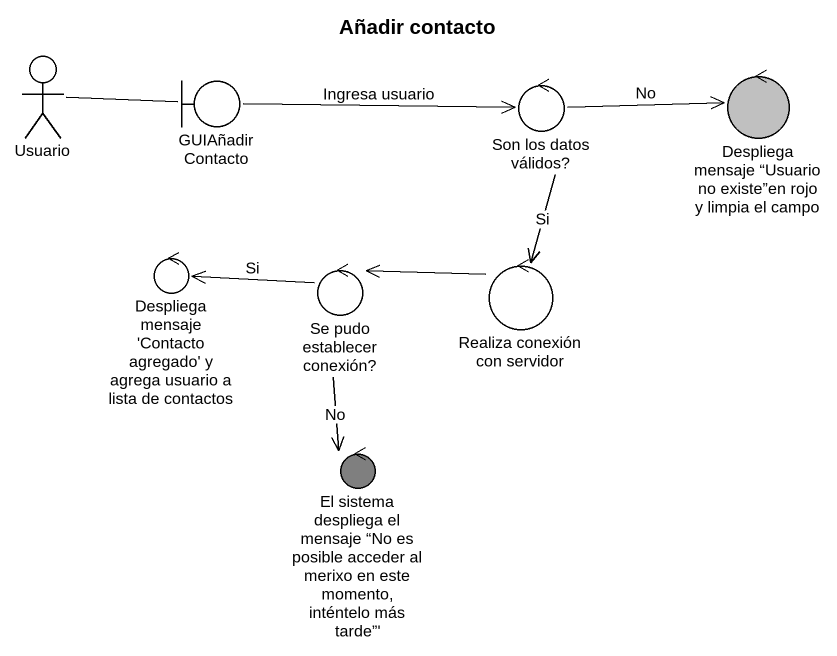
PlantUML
@startuml
title Añadir contacto
actor Usuario
boundary GUIAñadirContacto
control "Son los datos válidos?" as Son_los_datos_válidos
control "Despliega mensaje “Usuario no existe”en rojo y limpia el campo" as Despliega_mensaje_Usuario #C0C0C0
control "Despliega mensaje 'Contacto agregado' y agrega usuario a lista de contactos" as Despliega_mensaje_Contacto
control "Se pudo establecer conexión?" as Se_pudo_establecer_conexión
control "Realiza conexión con servidor" as Realiza_conexión_con
control "El sistema despliega el mensaje “No es posible acceder al merixo en este momento, inténtelo más tarde”'" as El_sistema_despliega_el #7F7F7F
Usuario -right- GUIAñadirContacto
GUIAñadirContacto -right-> Son_los_datos_válidos : Ingresa usuario
Son_los_datos_válidos -right-> Despliega_mensaje_Usuario : No
Son_los_datos_válidos --> Realiza_conexión_con : Si
Se_pudo_establecer_conexión -left-> Despliega_mensaje_Contacto : Si
Se_pudo_establecer_conexión --> El_sistema_despliega_el : No
Realiza_conexión_con -left-> Se_pudo_establecer_conexión
@enduml
